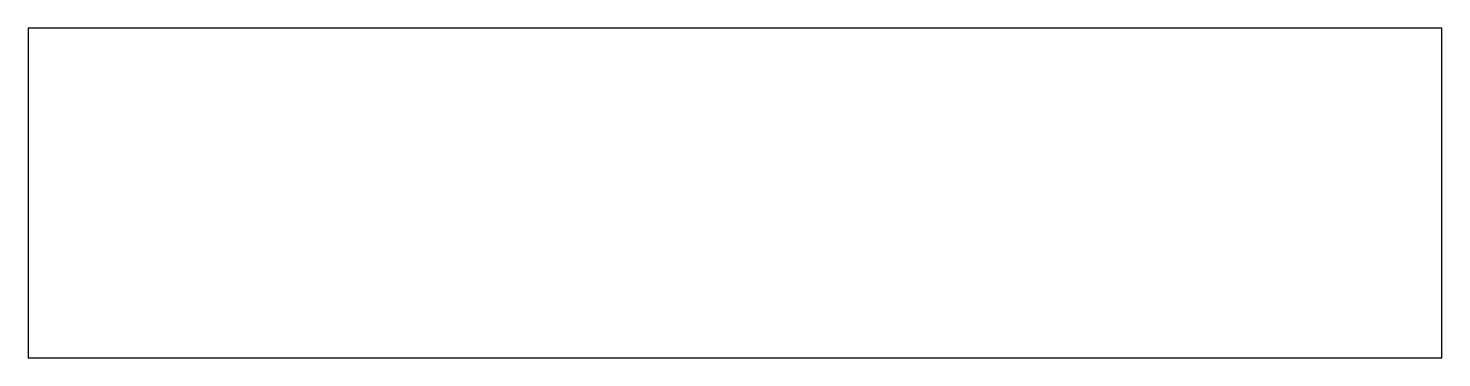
# Model space of a CAD drawing. Extents: x -3 to 0, y -0.7 to 0.
import ezdxf

# ---------------------------------------------------------------- set-up
doc = ezdxf.new("R2010")
doc.units = 0
doc.header["$MEASUREMENT"] = 0
doc.layers.add('CAD', color=7, linetype='CONTINUOUS')

msp = doc.modelspace()

# ---------------------------------------------------------------- linework, layer by layer
at = {"layer": 'CAD', "color": 5, "linetype": 'CONTINUOUS'}
for p, q in [((0, 0), (-3, 0)), ((-3, 0), (-3, -0.7)), ((0, -0.7), (0, 0)), ((-3, -0.7), (0, -0.7))]:
    msp.add_line(p, q, dxfattribs=at)

doc.saveas('drawing.dxf')
